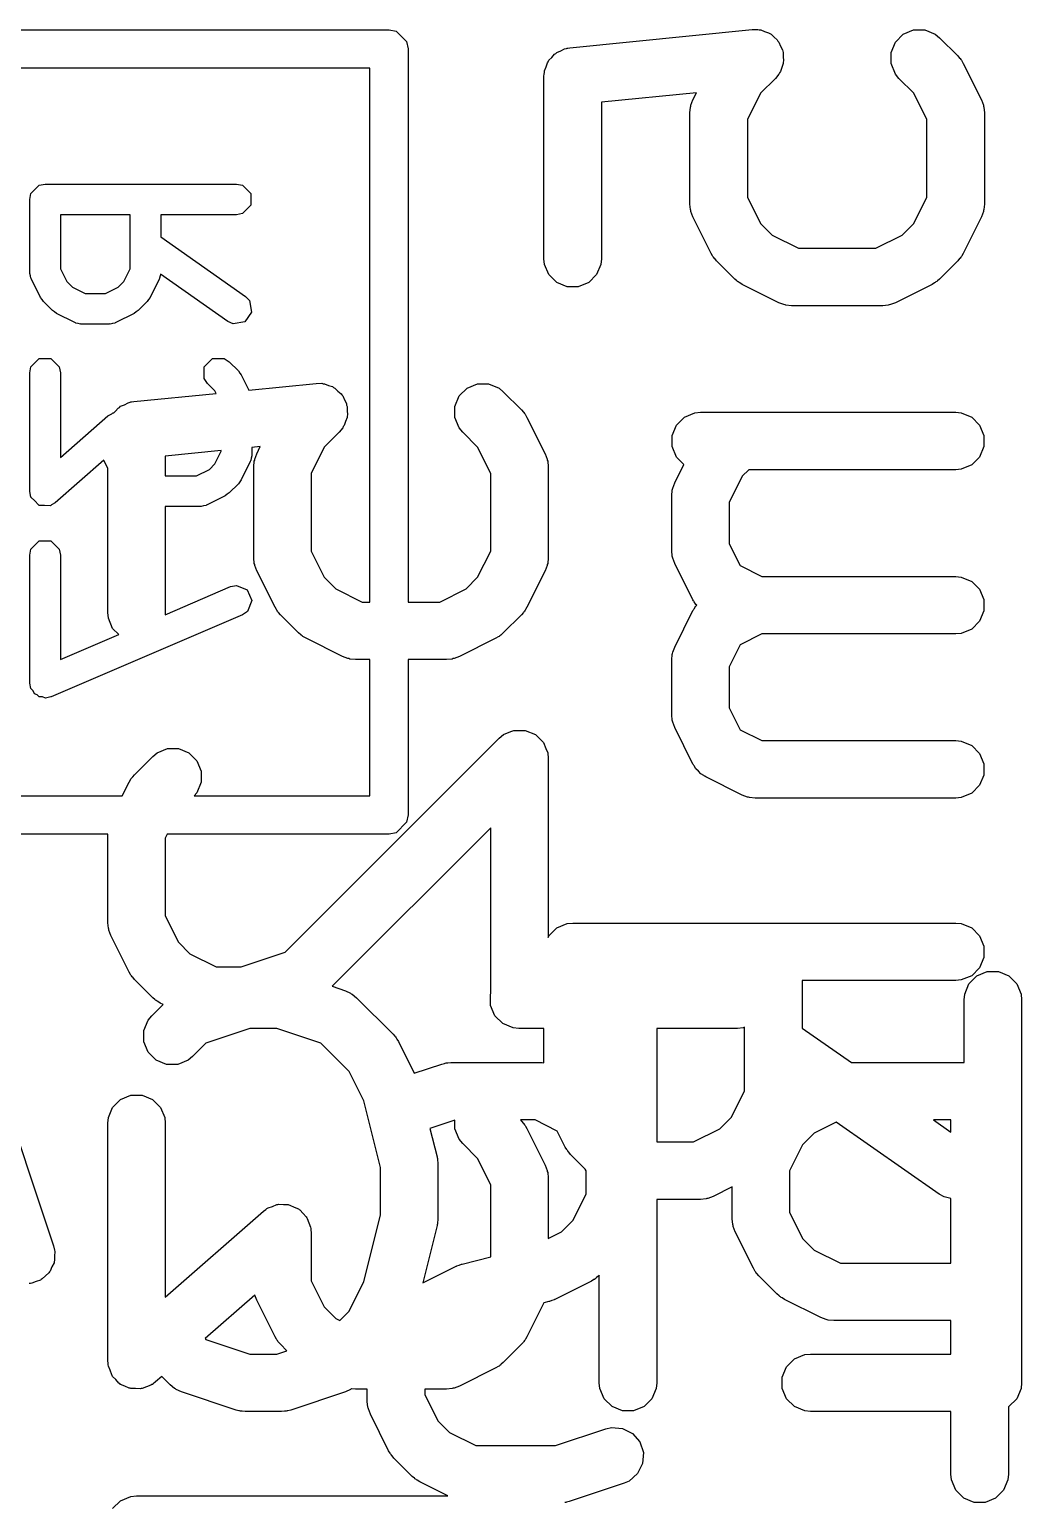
# Model space of a CAD drawing. Header units: inches. Extents: x -2.1 to 1.75, y 0.25 to 2.74.
# Drawn here: x 0.9576 to 1.0596, y 1.5725 to 1.7239 of the extents above; entities that cross this region are included whole.
import ezdxf

# ---------------------------------------------------------------- set-up
doc = ezdxf.new("R2010")
doc.units = ezdxf.units.IN
doc.header["$MEASUREMENT"] = 0
doc.layers.add('BLACK', color=250, linetype='CONTINUOUS')

msp = doc.modelspace()

# ---------------------------------------------------------------- linework, layer by layer
at = {"layer": 'BLACK', "linetype": 'CONTINUOUS'}
for p, q in [((0.94539, 1.72384), (0.99461, 1.72384)), ((0.99461, 1.72384), (0.99536, 1.72369)), ((0.99536, 1.72369), (0.99642, 1.72262)), ((1.0132, 1.722), (1.03195, 1.72387)), ((1.03195, 1.72387), (1.03253, 1.72387)), ((1.03253, 1.72387), (1.03267, 1.72383)), ((1.03267, 1.72383), (1.03282, 1.72383)), ((1.03282, 1.72383), (1.03322, 1.72366)), ((1.03322, 1.72366), (1.03363, 1.72354)), ((1.03363, 1.72354), (1.03375, 1.72344)), ((1.03375, 1.72344), (1.03388, 1.72339)), ((1.03388, 1.72339), (1.03419, 1.72308)), ((1.03419, 1.72308), (1.03452, 1.72281)), ((1.04666, 1.72257), (1.04748, 1.72339)), ((1.04748, 1.72339), (1.04854, 1.72383)), ((1.04854, 1.72383), (1.04969, 1.72383)), ((1.04969, 1.72383), (1.05076, 1.72339)), ((1.05076, 1.72339), (1.05121, 1.72302)), ((0.99642, 1.72262), (0.99657, 1.72187)), ((0.99657, 1.72187), (0.99657, 1.66501)), ((1.01186, 1.72151), (1.01226, 1.72168)), ((1.01226, 1.72168), (1.01264, 1.72188)), ((1.01264, 1.72188), (1.01285, 1.72193)), ((1.01285, 1.72193), (1.01292, 1.72195)), ((1.01292, 1.72195), (1.01299, 1.72195)), ((1.01299, 1.72195), (1.0132, 1.722)), ((1.03452, 1.72281), (1.03459, 1.72268)), ((1.03459, 1.72268), (1.0347, 1.72257)), ((1.0347, 1.72257), (1.03486, 1.72217)), ((1.03486, 1.72217), (1.03507, 1.72179)), ((1.03507, 1.72179), (1.03508, 1.72165)), ((1.03508, 1.72165), (1.03514, 1.72151)), ((1.04622, 1.72151), (1.04666, 1.72257)), ((1.05121, 1.72302), (1.05308, 1.72115)), ((1.01077, 1.72003), (1.01089, 1.72045)), ((1.01089, 1.72045), (1.01098, 1.72056)), ((1.01098, 1.72056), (1.01104, 1.7207)), ((1.01104, 1.7207), (1.01135, 1.721)), ((1.01135, 1.721), (1.01162, 1.72134)), ((1.01162, 1.72134), (1.01175, 1.72141)), ((1.01175, 1.72141), (1.01186, 1.72151)), ((1.03514, 1.72036), (1.03498, 1.71996)), ((1.03514, 1.72151), (1.03514, 1.72108)), ((1.03514, 1.72108), (1.03518, 1.72065)), ((1.03518, 1.72065), (1.03514, 1.72051)), ((1.03514, 1.72051), (1.03514, 1.72036)), ((1.04622, 1.72036), (1.04622, 1.72151)), ((1.04666, 1.71929), (1.04622, 1.72036)), ((1.05308, 1.72115), (1.05327, 1.72092)), ((1.05327, 1.72092), (1.05332, 1.72087)), ((1.05332, 1.72087), (1.05338, 1.72078)), ((1.05338, 1.72078), (1.05345, 1.7207)), ((1.05345, 1.7207), (1.05348, 1.72063)), ((1.05348, 1.72063), (1.05363, 1.72038)), ((1.05363, 1.72038), (1.05551, 1.71663)), ((0.99264, 1.7199), (0.94736, 1.7199)), ((0.99264, 1.66501), (0.99264, 1.7199)), ((1.01054, 1.71906), (1.01056, 1.71927)), ((1.01054, 1.70031), (1.01054, 1.71906)), ((1.01056, 1.71934), (1.01058, 1.71941)), ((1.01056, 1.71927), (1.01056, 1.71934)), ((1.01058, 1.71941), (1.0106, 1.71963)), ((1.0106, 1.71963), (1.01077, 1.72003)), ((1.03433, 1.71884), (1.0328, 1.71731)), ((1.0347, 1.71929), (1.03433, 1.71884)), ((1.03476, 1.71943), (1.0347, 1.71929)), ((1.03485, 1.71954), (1.03476, 1.71943)), ((1.03498, 1.71996), (1.03485, 1.71954)), ((1.04703, 1.71884), (1.04666, 1.71929)), ((1.04857, 1.71731), (1.04703, 1.71884)), ((1.02622, 1.71736), (1.01645, 1.71639)), ((1.02585, 1.71663), (1.02622, 1.71736)), ((1.0328, 1.71731), (1.03145, 1.71461)), ((1.04991, 1.71461), (1.04857, 1.71731)), ((1.01645, 1.71639), (1.01645, 1.70031)), ((1.02554, 1.71531), (1.0256, 1.71588)), ((1.0256, 1.71588), (1.02564, 1.71598)), ((1.02564, 1.71598), (1.02565, 1.71609)), ((1.02565, 1.71609), (1.02585, 1.71663)), ((1.05551, 1.71663), (1.05571, 1.71609)), ((1.05571, 1.71609), (1.05572, 1.71598)), ((1.05572, 1.71598), (1.05576, 1.71588)), ((1.05576, 1.71588), (1.05582, 1.71531)), ((1.02554, 1.70593), (1.02554, 1.71531)), ((1.03145, 1.71461), (1.03145, 1.70663)), ((1.04991, 1.70663), (1.04991, 1.71461)), ((1.05582, 1.71531), (1.05582, 1.70593)), ((0.95866, 1.70786), (0.95926, 1.70798)), ((0.95926, 1.70798), (0.97894, 1.70798)), ((0.97894, 1.70798), (0.97955, 1.70786)), ((0.95768, 1.7064), (0.9578, 1.70701)), ((0.9578, 1.70701), (0.95866, 1.70786)), ((0.97955, 1.70786), (0.9804, 1.70701)), ((0.9804, 1.70701), (0.9804, 1.7058)), ((1.03145, 1.70663), (1.0328, 1.70393)), ((1.04857, 1.70393), (1.04991, 1.70663)), ((0.95768, 1.6989), (0.95768, 1.7064)), ((0.97955, 1.70495), (0.97894, 1.70483)), ((0.9804, 1.7058), (0.97955, 1.70495)), ((1.0256, 1.70536), (1.02554, 1.70593)), ((1.02564, 1.70526), (1.0256, 1.70536)), ((1.02565, 1.70515), (1.02564, 1.70526)), ((1.02585, 1.70461), (1.02565, 1.70515)), ((1.05571, 1.70515), (1.05551, 1.70461)), ((1.05572, 1.70526), (1.05571, 1.70515)), ((1.05576, 1.70536), (1.05572, 1.70526)), ((1.05582, 1.70593), (1.05576, 1.70536)), ((0.96799, 1.70483), (0.96083, 1.70483)), ((0.96083, 1.70483), (0.96083, 1.69928)), ((0.96799, 1.69928), (0.96799, 1.70483)), ((0.97894, 1.70483), (0.97114, 1.70483)), ((0.97114, 1.70483), (0.97114, 1.70254)), ((1.02773, 1.70086), (1.02585, 1.70461)), ((1.0328, 1.70393), (1.03399, 1.70274)), ((1.04737, 1.70274), (1.04857, 1.70393)), ((1.05551, 1.70461), (1.05363, 1.70086)), ((0.97114, 1.70254), (0.97985, 1.69644)), ((1.03399, 1.70274), (1.03669, 1.70139)), ((1.04467, 1.70139), (1.04737, 1.70274)), ((1.02788, 1.70062), (1.02773, 1.70086)), ((1.02791, 1.70054), (1.02788, 1.70062)), ((1.02798, 1.70046), (1.02791, 1.70054)), ((1.02804, 1.70037), (1.02798, 1.70046)), ((1.0281, 1.70032), (1.02804, 1.70037)), ((1.03669, 1.70139), (1.04467, 1.70139)), ((1.05332, 1.70037), (1.05327, 1.70032)), ((1.05338, 1.70046), (1.05332, 1.70037)), ((1.05345, 1.70054), (1.05338, 1.70046)), ((1.05348, 1.70062), (1.05345, 1.70054)), ((1.05363, 1.70086), (1.05348, 1.70062)), ((0.9577, 1.69883), (0.95768, 1.6989)), ((0.96083, 1.69928), (0.96149, 1.69796)), ((0.96734, 1.69796), (0.96799, 1.69928)), ((1.0106, 1.69973), (1.01054, 1.70031)), ((1.01104, 1.69867), (1.0106, 1.69973)), ((1.01639, 1.69973), (1.01595, 1.69867)), ((1.01645, 1.70031), (1.01639, 1.69973)), ((1.02828, 1.7001), (1.0281, 1.70032)), ((1.03016, 1.69822), (1.02828, 1.7001)), ((1.05308, 1.7001), (1.05121, 1.69822)), ((1.05327, 1.70032), (1.05308, 1.7001)), ((0.95769, 1.69879), (0.9577, 1.69883)), ((0.95775, 1.69855), (0.95769, 1.69879)), ((0.9578, 1.6983), (0.95775, 1.69855)), ((0.95783, 1.69828), (0.9578, 1.6983)), ((0.95785, 1.6982), (0.95783, 1.69828)), ((0.95879, 1.69633), (0.95785, 1.6982)), ((0.96149, 1.69796), (0.96207, 1.69739)), ((0.96207, 1.69739), (0.96338, 1.69673)), ((0.96545, 1.69673), (0.96676, 1.69739)), ((0.96676, 1.69739), (0.96734, 1.69796)), ((0.97098, 1.6982), (0.97004, 1.69633)), ((0.971, 1.69828), (0.97098, 1.6982)), ((0.97102, 1.6983), (0.971, 1.69828)), ((0.97107, 1.69855), (0.97102, 1.6983)), ((0.97112, 1.69871), (0.97107, 1.69855)), ((0.97804, 1.69386), (0.97112, 1.69871)), ((1.01186, 1.69786), (1.01104, 1.69867)), ((1.01292, 1.69741), (1.01186, 1.69786)), ((1.01407, 1.69741), (1.01292, 1.69741)), ((1.01514, 1.69786), (1.01407, 1.69741)), ((1.01595, 1.69867), (1.01514, 1.69786)), ((1.03038, 1.69804), (1.03016, 1.69822)), ((1.03043, 1.69798), (1.03038, 1.69804)), ((1.03052, 1.69792), (1.03043, 1.69798)), ((1.0306, 1.69786), (1.03052, 1.69792)), ((1.03068, 1.69783), (1.0306, 1.69786)), ((1.03092, 1.69767), (1.03068, 1.69783)), ((1.03467, 1.69579), (1.03092, 1.69767)), ((1.05044, 1.69767), (1.04669, 1.69579)), ((1.05069, 1.69783), (1.05044, 1.69767)), ((1.05076, 1.69786), (1.05069, 1.69783)), ((1.05084, 1.69792), (1.05076, 1.69786)), ((1.05093, 1.69798), (1.05084, 1.69792)), ((1.05098, 1.69804), (1.05093, 1.69798)), ((1.05121, 1.69822), (1.05098, 1.69804)), ((0.95894, 1.69613), (0.95879, 1.69633)), ((0.95908, 1.69592), (0.95894, 1.69613)), ((0.96002, 1.69498), (0.95908, 1.69592)), ((0.96338, 1.69673), (0.96545, 1.69673)), ((0.96975, 1.69592), (0.96881, 1.69498)), ((0.96989, 1.69613), (0.96975, 1.69592)), ((0.97004, 1.69633), (0.96989, 1.69613)), ((0.97985, 1.69644), (0.98027, 1.696)), ((0.98027, 1.696), (0.98048, 1.69481)), ((0.96023, 1.69484), (0.96002, 1.69498)), ((0.96043, 1.69468), (0.96023, 1.69484)), ((0.9623, 1.69375), (0.96043, 1.69468)), ((0.9684, 1.69468), (0.96652, 1.69375)), ((0.9686, 1.69484), (0.9684, 1.69468)), ((0.96881, 1.69498), (0.9686, 1.69484)), ((0.98048, 1.69481), (0.97979, 1.69383)), ((1.03521, 1.69559), (1.03467, 1.69579)), ((1.03532, 1.69558), (1.03521, 1.69559)), ((1.03542, 1.69554), (1.03532, 1.69558)), ((1.03599, 1.69548), (1.03542, 1.69554)), ((1.04537, 1.69548), (1.03599, 1.69548)), ((1.04594, 1.69554), (1.04537, 1.69548)), ((1.04604, 1.69558), (1.04594, 1.69554)), ((1.04615, 1.69559), (1.04604, 1.69558)), ((1.04669, 1.69579), (1.04615, 1.69559)), ((0.96238, 1.69373), (0.9623, 1.69375)), ((0.9624, 1.6937), (0.96238, 1.69373)), ((0.96265, 1.69365), (0.9624, 1.6937)), ((0.9629, 1.69358), (0.96265, 1.69365)), ((0.96293, 1.6936), (0.9629, 1.69358)), ((0.96301, 1.69358), (0.96293, 1.6936)), ((0.96582, 1.69358), (0.96301, 1.69358)), ((0.9659, 1.6936), (0.96582, 1.69358)), ((0.96593, 1.69358), (0.9659, 1.6936)), ((0.96617, 1.69365), (0.96593, 1.69358)), ((0.96642, 1.6937), (0.96617, 1.69365)), ((0.96645, 1.69373), (0.96642, 1.6937)), ((0.96652, 1.69375), (0.96645, 1.69373)), ((0.9786, 1.69362), (0.97804, 1.69386)), ((0.97979, 1.69383), (0.9786, 1.69362)), ((0.9578, 1.6892), (0.95866, 1.69005)), ((0.95866, 1.69005), (0.95986, 1.69005)), ((0.95986, 1.69005), (0.96071, 1.6892)), ((0.97561, 1.6892), (0.97647, 1.69005)), ((0.97647, 1.69005), (0.97767, 1.69005)), ((0.97767, 1.69005), (0.97818, 1.68971)), ((0.95768, 1.68859), (0.9578, 1.6892)), ((0.95768, 1.67641), (0.95768, 1.68859)), ((0.96071, 1.6892), (0.96083, 1.68859)), ((0.96083, 1.68859), (0.96083, 1.67988)), ((0.97561, 1.68799), (0.97561, 1.6892)), ((0.97818, 1.68971), (0.97912, 1.68877)), ((0.97912, 1.68877), (0.97926, 1.68856)), ((0.97926, 1.68856), (0.97941, 1.68836)), ((0.97941, 1.68836), (0.98019, 1.6868)), ((0.97595, 1.68748), (0.97561, 1.68799)), ((0.97671, 1.68672), (0.97595, 1.68748)), ((0.97684, 1.68647), (0.97671, 1.68672)), ((0.98019, 1.6868), (0.98711, 1.68749)), ((0.98711, 1.68749), (0.98769, 1.6875)), ((0.98769, 1.6875), (0.98783, 1.68745)), ((0.98783, 1.68745), (0.98798, 1.68745)), ((0.98798, 1.68745), (0.98838, 1.68729)), ((0.98838, 1.68729), (0.98879, 1.68716)), ((0.98879, 1.68716), (0.98891, 1.68707)), ((0.98891, 1.68707), (0.98904, 1.68701)), ((0.98904, 1.68701), (0.98935, 1.68671)), ((1.00182, 1.6862), (1.00263, 1.68701)), ((1.00263, 1.68701), (1.0037, 1.68745)), ((1.0037, 1.68745), (1.00485, 1.68745)), ((1.00485, 1.68745), (1.00592, 1.68701)), ((1.00592, 1.68701), (1.00636, 1.68664)), ((0.96701, 1.68514), (0.96741, 1.6853)), ((0.96741, 1.6853), (0.96779, 1.68551)), ((0.96779, 1.68551), (0.96801, 1.68555)), ((0.96801, 1.68555), (0.96808, 1.68558)), ((0.96808, 1.68558), (0.96815, 1.68558)), ((0.96815, 1.68558), (0.96836, 1.68562)), ((0.96836, 1.68562), (0.97684, 1.68647)), ((0.98935, 1.68671), (0.98968, 1.68643)), ((0.98968, 1.68643), (0.98975, 1.6863)), ((0.98975, 1.6863), (0.98986, 1.6862)), ((0.98986, 1.6862), (0.99002, 1.6858)), ((0.99002, 1.6858), (0.99023, 1.68542)), ((0.99023, 1.68542), (0.99024, 1.68527)), ((0.99024, 1.68527), (0.9903, 1.68513)), ((1.00138, 1.68513), (1.00182, 1.6862)), ((1.00636, 1.68664), (1.00824, 1.68477)), ((0.96083, 1.67988), (0.96572, 1.68415)), ((0.96572, 1.68415), (0.96611, 1.68438)), ((0.96611, 1.68438), (0.96615, 1.68442)), ((0.96615, 1.68442), (0.96619, 1.68442)), ((0.96619, 1.68442), (0.96625, 1.68446)), ((0.96625, 1.68446), (0.96633, 1.68446)), ((0.96633, 1.68446), (0.9665, 1.68463)), ((0.9665, 1.68463), (0.96678, 1.68496)), ((0.96678, 1.68496), (0.96691, 1.68503)), ((0.96691, 1.68503), (0.96701, 1.68514)), ((0.9903, 1.68398), (0.99013, 1.68358)), ((0.9903, 1.68513), (0.9903, 1.6847)), ((0.9903, 1.6847), (0.99034, 1.68427)), ((0.99034, 1.68427), (0.9903, 1.68413)), ((0.9903, 1.68413), (0.9903, 1.68398)), ((1.00138, 1.68398), (1.00138, 1.68513)), ((1.00182, 1.68292), (1.00138, 1.68398)), ((1.00824, 1.68477), (1.00842, 1.68454)), ((1.00842, 1.68454), (1.00848, 1.68449)), ((1.00848, 1.68449), (1.00854, 1.6844)), ((1.00854, 1.6844), (1.0086, 1.68432)), ((1.0086, 1.68432), (1.00863, 1.68425)), ((1.00863, 1.68425), (1.00879, 1.684)), ((1.00879, 1.684), (1.01067, 1.68025)), ((1.02417, 1.6832), (1.02498, 1.68402)), ((1.02498, 1.68402), (1.02604, 1.68446)), ((1.02604, 1.68446), (1.02662, 1.68452)), ((1.02662, 1.68452), (1.05287, 1.68452)), ((1.05287, 1.68452), (1.05344, 1.68446)), ((1.05344, 1.68446), (1.05451, 1.68402)), ((1.05451, 1.68402), (1.05532, 1.6832)), ((0.98949, 1.68247), (0.98795, 1.68093)), ((0.98986, 1.68292), (0.98949, 1.68247)), ((0.98991, 1.68305), (0.98986, 1.68292)), ((0.99001, 1.68317), (0.98991, 1.68305)), ((0.99013, 1.68358), (0.99001, 1.68317)), ((1.00219, 1.68247), (1.00182, 1.68292)), ((1.00372, 1.68093), (1.00219, 1.68247)), ((1.02372, 1.68214), (1.02417, 1.6832)), ((1.05532, 1.6832), (1.05576, 1.68214)), ((0.98138, 1.68099), (0.98052, 1.6809)), ((0.98052, 1.6809), (0.98052, 1.68016)), ((0.98101, 1.68025), (0.98138, 1.68099)), ((0.98795, 1.68093), (0.98661, 1.67824)), ((1.00507, 1.67824), (1.00372, 1.68093)), ((1.02372, 1.68099), (1.02372, 1.68214)), ((1.02417, 1.67992), (1.02372, 1.68099)), ((1.05576, 1.68099), (1.05532, 1.67992)), ((1.05576, 1.68214), (1.05576, 1.68099)), ((0.96529, 1.6796), (0.96029, 1.67522)), ((0.9653, 1.67955), (0.96529, 1.6796)), ((0.96533, 1.67953), (0.9653, 1.67955)), ((0.96535, 1.67945), (0.96533, 1.67953)), ((0.9657, 1.67875), (0.96535, 1.67945)), ((0.97737, 1.68059), (0.97161, 1.68001)), ((0.97161, 1.68001), (0.97161, 1.67798)), ((0.97614, 1.67864), (0.97671, 1.67921)), ((0.97671, 1.67921), (0.97737, 1.68053)), ((0.97737, 1.68053), (0.97737, 1.68059)), ((0.98035, 1.67945), (0.97941, 1.67758)), ((0.98037, 1.67953), (0.98035, 1.67945)), ((0.9804, 1.67955), (0.98037, 1.67953)), ((0.98045, 1.6798), (0.9804, 1.67955)), ((0.98051, 1.68004), (0.98045, 1.6798)), ((0.98052, 1.68016), (0.9805, 1.68008)), ((0.9805, 1.68008), (0.98051, 1.68004)), ((0.9807, 1.67893), (0.98076, 1.67951)), ((0.98076, 1.67951), (0.9808, 1.67961)), ((0.9808, 1.67971), (0.98101, 1.68025)), ((0.9808, 1.67961), (0.9808, 1.67971)), ((1.01067, 1.68025), (1.01087, 1.67971)), ((1.01087, 1.67971), (1.01088, 1.67961)), ((1.01088, 1.67961), (1.01092, 1.67951)), ((1.01092, 1.67951), (1.01098, 1.67893)), ((1.02398, 1.67726), (1.02493, 1.67916)), ((1.02493, 1.67916), (1.02417, 1.67992)), ((1.05532, 1.67992), (1.05451, 1.67911)), ((0.9657, 1.66393), (0.9657, 1.67875)), ((0.97161, 1.67798), (0.97482, 1.67798)), ((0.97482, 1.67798), (0.97614, 1.67864)), ((0.9807, 1.66956), (0.9807, 1.67893)), ((0.98661, 1.67824), (0.98661, 1.67026)), ((1.00507, 1.67026), (1.00507, 1.67824)), ((1.01098, 1.67893), (1.01098, 1.66956)), ((1.03092, 1.67794), (1.02957, 1.67524)), ((1.03159, 1.67861), (1.03092, 1.67794)), ((1.05287, 1.67861), (1.03159, 1.67861)), ((1.05344, 1.67867), (1.05287, 1.67861)), ((1.05451, 1.67911), (1.05344, 1.67867)), ((0.95777, 1.67597), (0.95768, 1.67641)), ((0.97818, 1.67623), (0.97797, 1.67609)), ((0.97912, 1.67717), (0.97818, 1.67623)), ((0.97926, 1.67738), (0.97912, 1.67717)), ((0.97941, 1.67758), (0.97926, 1.67738)), ((1.02367, 1.67594), (1.02372, 1.67651)), ((1.02372, 1.67651), (1.02376, 1.67661)), ((1.02376, 1.67661), (1.02377, 1.67672)), ((1.02377, 1.67672), (1.02398, 1.67726)), ((0.95777, 1.6759), (0.95777, 1.67597)), ((0.95779, 1.67588), (0.95777, 1.6759)), ((0.9578, 1.6758), (0.95779, 1.67588)), ((0.95819, 1.67541), (0.9578, 1.6758)), ((0.95856, 1.675), (0.95819, 1.67541)), ((0.95862, 1.67499), (0.95856, 1.675)), ((0.95866, 1.67495), (0.95862, 1.67499)), ((0.95921, 1.67495), (0.95866, 1.67495)), ((0.95976, 1.67492), (0.95921, 1.67495)), ((0.95983, 1.67495), (0.95976, 1.67492)), ((0.95986, 1.67495), (0.95983, 1.67495)), ((0.95991, 1.675), (0.95986, 1.67495)), ((0.96029, 1.67522), (0.95991, 1.675)), ((0.97519, 1.67483), (0.97161, 1.67483)), ((0.97161, 1.67483), (0.97161, 1.66393)), ((0.97527, 1.67485), (0.97519, 1.67483)), ((0.9753, 1.67484), (0.97527, 1.67485)), ((0.97555, 1.6749), (0.9753, 1.67484)), ((0.9758, 1.67495), (0.97555, 1.6749)), ((0.97582, 1.67498), (0.9758, 1.67495)), ((0.9759, 1.675), (0.97582, 1.67498)), ((0.97777, 1.67594), (0.9759, 1.675)), ((0.97797, 1.67609), (0.97777, 1.67594)), ((1.02367, 1.67031), (1.02367, 1.67594)), ((1.02957, 1.67524), (1.02957, 1.67101)), ((0.95768, 1.66985), (0.9578, 1.67045)), ((0.9578, 1.67045), (0.95866, 1.6713)), ((0.95866, 1.6713), (0.95986, 1.6713)), ((0.95986, 1.6713), (0.96071, 1.67045)), ((0.96071, 1.67045), (0.96083, 1.66985)), ((0.98661, 1.67026), (0.98795, 1.66756)), ((1.00372, 1.66756), (1.00507, 1.67026)), ((1.02372, 1.66974), (1.02367, 1.67031)), ((1.02957, 1.67101), (1.0307, 1.66877)), ((0.95768, 1.65672), (0.95768, 1.66985)), ((0.96083, 1.66985), (0.96083, 1.65911)), ((0.98076, 1.66898), (0.9807, 1.66956)), ((0.9808, 1.66888), (0.98076, 1.66898)), ((0.9808, 1.66878), (0.9808, 1.66888)), ((0.98101, 1.66824), (0.9808, 1.66878)), ((1.01087, 1.66878), (1.01067, 1.66824)), ((1.01088, 1.66888), (1.01087, 1.66878)), ((1.01092, 1.66898), (1.01088, 1.66888)), ((1.01098, 1.66956), (1.01092, 1.66898)), ((1.02376, 1.66964), (1.02372, 1.66974)), ((1.02377, 1.66953), (1.02376, 1.66964)), ((1.02398, 1.66899), (1.02377, 1.66953)), ((1.02585, 1.66524), (1.02398, 1.66899)), ((1.0307, 1.66877), (1.03294, 1.66764)), ((0.98289, 1.66449), (0.98101, 1.66824)), ((0.98795, 1.66756), (0.98915, 1.66636)), ((1.00253, 1.66636), (1.00372, 1.66756)), ((1.01067, 1.66824), (1.00879, 1.66449)), ((1.03294, 1.66764), (1.05287, 1.66764)), ((1.05287, 1.66764), (1.05344, 1.66759)), ((1.05344, 1.66759), (1.05451, 1.66714)), ((1.05451, 1.66714), (1.05532, 1.66633)), ((0.97159, 1.66372), (0.97832, 1.66661)), ((0.97832, 1.66661), (0.97892, 1.66673)), ((0.97892, 1.66673), (0.98004, 1.66629)), ((0.98004, 1.66629), (0.98052, 1.66518)), ((0.98915, 1.66636), (0.99185, 1.66501)), ((0.99983, 1.66501), (1.00253, 1.66636)), ((1.05532, 1.66633), (1.05576, 1.66527)), ((0.98007, 1.66406), (0.97956, 1.66371)), ((0.98052, 1.66518), (0.98007, 1.66406)), ((0.98304, 1.66424), (0.98289, 1.66449)), ((0.98307, 1.66417), (0.98304, 1.66424)), ((0.98314, 1.66409), (0.98307, 1.66417)), ((0.98319, 1.664), (0.98314, 1.66409)), ((0.99185, 1.66501), (0.99264, 1.66501)), ((0.99657, 1.66501), (0.99983, 1.66501)), ((1.00854, 1.66409), (1.00848, 1.664)), ((1.0086, 1.66417), (1.00854, 1.66409)), ((1.00863, 1.66424), (1.0086, 1.66417)), ((1.00879, 1.66449), (1.00863, 1.66424)), ((1.02398, 1.66039), (1.02585, 1.66414)), ((1.02591, 1.66515), (1.02585, 1.66524)), ((1.02585, 1.66414), (1.02591, 1.66423)), ((1.02593, 1.6651), (1.02591, 1.66515)), ((1.02591, 1.66423), (1.02593, 1.66428)), ((1.02598, 1.66505), (1.02593, 1.6651)), ((1.02593, 1.66428), (1.02598, 1.66433)), ((1.02616, 1.66475), (1.02598, 1.66505)), ((1.02598, 1.66433), (1.02616, 1.66463)), ((1.02624, 1.66469), (1.02616, 1.66475)), ((1.02616, 1.66463), (1.02624, 1.66469)), ((1.05576, 1.66411), (1.05532, 1.66305)), ((1.05576, 1.66527), (1.05576, 1.66411)), ((0.97956, 1.66371), (0.95988, 1.65527)), ((0.96576, 1.66336), (0.9657, 1.66393)), ((0.9662, 1.66229), (0.96576, 1.66336)), ((0.97161, 1.66393), (0.97159, 1.66372)), ((0.98325, 1.66395), (0.98319, 1.664)), ((0.98344, 1.66372), (0.98325, 1.66395)), ((0.98531, 1.66185), (0.98344, 1.66372)), ((1.00824, 1.66372), (1.00636, 1.66185)), ((1.00842, 1.66395), (1.00824, 1.66372)), ((1.00848, 1.664), (1.00842, 1.66395)), ((1.05532, 1.66305), (1.05451, 1.66223)), ((0.96083, 1.65911), (0.96682, 1.66168)), ((0.96682, 1.66168), (0.9662, 1.66229)), ((0.98554, 1.66166), (0.98531, 1.66185)), ((0.98559, 1.6616), (0.98554, 1.66166)), ((0.98568, 1.66155), (0.98559, 1.6616)), ((0.98576, 1.66148), (0.98568, 1.66155)), ((0.98583, 1.66145), (0.98576, 1.66148)), ((0.98608, 1.66129), (0.98583, 1.66145)), ((0.98983, 1.65942), (0.98608, 1.66129)), ((1.0056, 1.66129), (1.00185, 1.65942)), ((1.00584, 1.66145), (1.0056, 1.66129)), ((1.00592, 1.66148), (1.00584, 1.66145)), ((1.006, 1.66155), (1.00592, 1.66148)), ((1.00609, 1.6616), (1.006, 1.66155)), ((1.00614, 1.66166), (1.00609, 1.6616)), ((1.00636, 1.66185), (1.00614, 1.66166)), ((1.03294, 1.66174), (1.0307, 1.66061)), ((1.05287, 1.66174), (1.03294, 1.66174)), ((1.05344, 1.66179), (1.05287, 1.66174)), ((1.05451, 1.66223), (1.05344, 1.66179)), ((1.02367, 1.65907), (1.02372, 1.65964)), ((1.02372, 1.65964), (1.02376, 1.65974)), ((1.02376, 1.65974), (1.02377, 1.65985)), ((1.02377, 1.65985), (1.02398, 1.66039)), ((1.0307, 1.66061), (1.02957, 1.65837)), ((0.99037, 1.65921), (0.98983, 1.65942)), ((0.99048, 1.6592), (0.99037, 1.65921)), ((0.99058, 1.65916), (0.99048, 1.6592)), ((0.99115, 1.65911), (0.99058, 1.65916)), ((0.99264, 1.65911), (0.99115, 1.65911)), ((0.99264, 1.6451), (0.99264, 1.65911)), ((1.00053, 1.65911), (0.99657, 1.65911)), ((0.99657, 1.65911), (0.99657, 1.64313)), ((1.0011, 1.65916), (1.00053, 1.65911)), ((1.0012, 1.6592), (1.0011, 1.65916)), ((1.00131, 1.65921), (1.0012, 1.6592)), ((1.00185, 1.65942), (1.00131, 1.65921)), ((1.02367, 1.65344), (1.02367, 1.65907)), ((1.02957, 1.65837), (1.02957, 1.65414)), ((0.95769, 1.65671), (0.95768, 1.65672)), ((0.95768, 1.6567), (0.95769, 1.65671)), ((0.95769, 1.65669), (0.95768, 1.6567)), ((0.9578, 1.65612), (0.95769, 1.65669)), ((0.95803, 1.65589), (0.9578, 1.65612)), ((0.95816, 1.65559), (0.95803, 1.65589)), ((0.95844, 1.65548), (0.95816, 1.65559)), ((0.95866, 1.65527), (0.95844, 1.65548)), ((0.95898, 1.65527), (0.95866, 1.65527)), ((0.95928, 1.65515), (0.95898, 1.65527)), ((0.95984, 1.65527), (0.95928, 1.65515)), ((0.95986, 1.65527), (0.95984, 1.65527)), ((0.95987, 1.65527), (0.95986, 1.65527)), ((0.95988, 1.65527), (0.95987, 1.65527)), ((1.02372, 1.65287), (1.02367, 1.65344)), ((1.02957, 1.65414), (1.0307, 1.65189)), ((1.02376, 1.65277), (1.02372, 1.65287)), ((1.02377, 1.65266), (1.02376, 1.65277)), ((1.02398, 1.65212), (1.02377, 1.65266)), ((1.02585, 1.64837), (1.02398, 1.65212)), ((0.98393, 1.62902), (1.00594, 1.65102)), ((1.00594, 1.65102), (1.00638, 1.65139)), ((1.00638, 1.65139), (1.00714, 1.6517)), ((1.00714, 1.6517), (1.00745, 1.65183)), ((1.00745, 1.65183), (1.0086, 1.65183)), ((1.0086, 1.65183), (1.00966, 1.65139)), ((1.00966, 1.65139), (1.01048, 1.65058)), ((1.01048, 1.65058), (1.01074, 1.64996)), ((1.0307, 1.65189), (1.03294, 1.65077)), ((1.03294, 1.65077), (1.05287, 1.65077)), ((1.05287, 1.65077), (1.05344, 1.65071)), ((1.05344, 1.65071), (1.05451, 1.65027)), ((0.96844, 1.64727), (0.97032, 1.64915)), ((0.97032, 1.64915), (0.97076, 1.64952)), ((0.97076, 1.64952), (0.97183, 1.64996)), ((0.97183, 1.64996), (0.97298, 1.64996)), ((0.97298, 1.64996), (0.97404, 1.64952)), ((0.97404, 1.64952), (0.97486, 1.6487)), ((1.01074, 1.64996), (1.01092, 1.64951)), ((1.01092, 1.64951), (1.01098, 1.64894)), ((1.01098, 1.64894), (1.01098, 1.63055)), ((1.05451, 1.65027), (1.05532, 1.64946)), ((1.05532, 1.64946), (1.05576, 1.64839)), ((0.97486, 1.6487), (0.9753, 1.64764)), ((0.9753, 1.64764), (0.9753, 1.64649)), ((1.02591, 1.64827), (1.02585, 1.64837)), ((1.02593, 1.64823), (1.02591, 1.64827)), ((1.02598, 1.64817), (1.02593, 1.64823)), ((1.02616, 1.64788), (1.02598, 1.64817)), ((1.02644, 1.64764), (1.02616, 1.64788)), ((1.02668, 1.64736), (1.02644, 1.64764)), ((1.02698, 1.64718), (1.02668, 1.64736)), ((1.05576, 1.64839), (1.05576, 1.64724)), ((0.96718, 1.6451), (0.96789, 1.64651)), ((0.96789, 1.64651), (0.96804, 1.64676)), ((0.96804, 1.64676), (0.96807, 1.64683)), ((0.96807, 1.64683), (0.96814, 1.64691)), ((0.96814, 1.64691), (0.9682, 1.647)), ((0.9682, 1.647), (0.96826, 1.64705)), ((0.96826, 1.64705), (0.96844, 1.64727)), ((0.9753, 1.64649), (0.97486, 1.64542)), ((1.02703, 1.64713), (1.02698, 1.64718)), ((1.02708, 1.64711), (1.02703, 1.64713)), ((1.02717, 1.64705), (1.02708, 1.64711)), ((1.03092, 1.64518), (1.02717, 1.64705)), ((1.05532, 1.64618), (1.05451, 1.64536)), ((1.05576, 1.64724), (1.05532, 1.64618)), ((0.94736, 1.6451), (0.96718, 1.6451)), ((0.97486, 1.64542), (0.97459, 1.6451)), ((0.97459, 1.6451), (0.99264, 1.6451)), ((1.03146, 1.64497), (1.03092, 1.64518)), ((1.03157, 1.64496), (1.03146, 1.64497)), ((1.03167, 1.64492), (1.03157, 1.64496)), ((1.03224, 1.64486), (1.03167, 1.64492)), ((1.05287, 1.64486), (1.03224, 1.64486)), ((1.05344, 1.64492), (1.05287, 1.64486)), ((1.05451, 1.64536), (1.05344, 1.64492)), ((0.99657, 1.64313), (0.99642, 1.64238)), ((1.00507, 1.64181), (0.98878, 1.62552)), ((0.99536, 1.64131), (0.99461, 1.64116)), ((0.99642, 1.64238), (0.99536, 1.64131)), ((1.00507, 1.62479), (1.00507, 1.64181)), ((0.9657, 1.64116), (0.94539, 1.64116)), ((0.9657, 1.63206), (0.9657, 1.64116)), ((0.97182, 1.64116), (0.97161, 1.64074)), ((0.97161, 1.64074), (0.97161, 1.63276)), ((0.99461, 1.64116), (0.97182, 1.64116)), ((0.97161, 1.63276), (0.97296, 1.63006)), ((0.96576, 1.63149), (0.9657, 1.63206)), ((0.9658, 1.63139), (0.96576, 1.63149)), ((0.96581, 1.63128), (0.9658, 1.63139)), ((0.96601, 1.63074), (0.96581, 1.63128)), ((0.96789, 1.62699), (0.96601, 1.63074)), ((1.01098, 1.63055), (1.01104, 1.63071)), ((1.01104, 1.63071), (1.01186, 1.63152)), ((1.01186, 1.63152), (1.01292, 1.63197)), ((1.01292, 1.63197), (1.0135, 1.63202)), ((1.0135, 1.63202), (1.05287, 1.63202)), ((1.05287, 1.63202), (1.05344, 1.63197)), ((1.05344, 1.63197), (1.05451, 1.63152)), ((1.05451, 1.63152), (1.05532, 1.63071)), ((1.05532, 1.63071), (1.05576, 1.62965)), ((0.97296, 1.63006), (0.97415, 1.62887)), ((1.05576, 1.62965), (1.05576, 1.62849)), ((0.97415, 1.62887), (0.97685, 1.62752)), ((0.97942, 1.62752), (0.98393, 1.62902)), ((1.05576, 1.62849), (1.05532, 1.62743)), ((0.95075, 1.62695), (0.96012, 1.59883)), ((0.96804, 1.62675), (0.96789, 1.62699)), ((0.96807, 1.62667), (0.96804, 1.62675)), ((0.96814, 1.62659), (0.96807, 1.62667)), ((0.9682, 1.6265), (0.96814, 1.62659)), ((0.96826, 1.62645), (0.9682, 1.6265)), ((0.96844, 1.62623), (0.96826, 1.62645)), ((0.97032, 1.62435), (0.96844, 1.62623)), ((0.97685, 1.62752), (0.97942, 1.62752)), ((1.05344, 1.62617), (1.05287, 1.62612)), ((1.05451, 1.62661), (1.05344, 1.62617)), ((1.05423, 1.62578), (1.05504, 1.6266)), ((1.05532, 1.62743), (1.05451, 1.62661)), ((1.05504, 1.6266), (1.05611, 1.62704)), ((1.05611, 1.62704), (1.05726, 1.62704)), ((1.05726, 1.62704), (1.05832, 1.6266)), ((1.05832, 1.6266), (1.05914, 1.62578)), ((0.98878, 1.62552), (0.99012, 1.62507)), ((0.99012, 1.62507), (0.99065, 1.62483)), ((0.99065, 1.62483), (0.99073, 1.62476)), ((0.99073, 1.62476), (0.99083, 1.62472)), ((0.99083, 1.62472), (0.99128, 1.62435)), ((1.00504, 1.62472), (1.00507, 1.62479)), ((1.00504, 1.62356), (1.00504, 1.62472)), ((1.05287, 1.62612), (1.03707, 1.62612)), ((1.03707, 1.62612), (1.03707, 1.62123)), ((1.05373, 1.62414), (1.05379, 1.62472)), ((1.05379, 1.62472), (1.05423, 1.62578)), ((1.05914, 1.62578), (1.05958, 1.62472)), ((1.05958, 1.62472), (1.05963, 1.62414)), ((0.97023, 1.62248), (0.97139, 1.62364)), ((0.97054, 1.62417), (0.97032, 1.62435)), ((0.97059, 1.62411), (0.97054, 1.62417)), ((0.97068, 1.62405), (0.97059, 1.62411)), ((0.97076, 1.62398), (0.97068, 1.62405)), ((0.97084, 1.62395), (0.97076, 1.62398)), ((0.97108, 1.6238), (0.97084, 1.62395)), ((0.97139, 1.62364), (0.97108, 1.6238)), ((0.99128, 1.62435), (0.99503, 1.6206)), ((1.00548, 1.6225), (1.00504, 1.62356)), ((1.05373, 1.61768), (1.05373, 1.62414)), ((1.05963, 1.62414), (1.05963, 1.58477)), ((0.96942, 1.62097), (0.96986, 1.62203)), ((0.96986, 1.62203), (0.97023, 1.62248)), ((1.0063, 1.62169), (1.00548, 1.6225)), ((1.00736, 1.62124), (1.0063, 1.62169)), ((0.96942, 1.61982), (0.96942, 1.62097)), ((0.9803, 1.62119), (0.97579, 1.61969)), ((0.98309, 1.62119), (0.9803, 1.62119)), ((0.9876, 1.61969), (0.98309, 1.62119)), ((0.99503, 1.6206), (0.99521, 1.62038)), ((0.99521, 1.62038), (0.99527, 1.62033)), ((0.99527, 1.62033), (0.99533, 1.62024)), ((0.99533, 1.62024), (0.99539, 1.62016)), ((0.99539, 1.62016), (0.99542, 1.62009)), ((1.00794, 1.62119), (1.00736, 1.62124)), ((1.01054, 1.62119), (1.00794, 1.62119)), ((1.01054, 1.61766), (1.01054, 1.62119)), ((1.03043, 1.62119), (1.02214, 1.62119)), ((1.02214, 1.62119), (1.02214, 1.60952)), ((1.03101, 1.62124), (1.03043, 1.62119)), ((1.03117, 1.62131), (1.03101, 1.62124)), ((1.03117, 1.61477), (1.03117, 1.62131)), ((1.03707, 1.62123), (1.04214, 1.61768)), ((0.96986, 1.61875), (0.96942, 1.61982)), ((0.97068, 1.61794), (0.96986, 1.61875)), ((0.97579, 1.61969), (0.97441, 1.6183)), ((0.99051, 1.61677), (0.9876, 1.61969)), ((0.99542, 1.62009), (0.99558, 1.61984)), ((0.99558, 1.61984), (0.9972, 1.61659)), ((0.97174, 1.6175), (0.97068, 1.61794)), ((0.97289, 1.6175), (0.97174, 1.6175)), ((0.97396, 1.61794), (0.97289, 1.6175)), ((0.97441, 1.6183), (0.97396, 1.61794)), ((0.9972, 1.61659), (1.00003, 1.61753)), ((1.00003, 1.61753), (1.00031, 1.6176)), ((1.00031, 1.6176), (1.00039, 1.61763)), ((1.00039, 1.61763), (1.00049, 1.61764)), ((1.00049, 1.61764), (1.00059, 1.61766)), ((1.00059, 1.61766), (1.00067, 1.61766)), ((1.00067, 1.61766), (1.00096, 1.61768)), ((1.00096, 1.61768), (1.01034, 1.61768)), ((1.01034, 1.61768), (1.01054, 1.61766)), ((1.04214, 1.61768), (1.05373, 1.61768)), ((0.99203, 1.61374), (0.99051, 1.61677)), ((0.96701, 1.6139), (0.96808, 1.61434)), ((0.96808, 1.61434), (0.96923, 1.61434)), ((0.96923, 1.61434), (0.97029, 1.6139)), ((1.02982, 1.61207), (1.03117, 1.61477)), ((0.96576, 1.61202), (0.9662, 1.61308)), ((0.9662, 1.61308), (0.96701, 1.6139)), ((0.97029, 1.6139), (0.97111, 1.61308)), ((0.97111, 1.61308), (0.97155, 1.61202)), ((0.99374, 1.6069), (0.99203, 1.61374)), ((0.9657, 1.61144), (0.96576, 1.61202)), ((0.9657, 1.58707), (0.9657, 1.61144)), ((0.97155, 1.61202), (0.97161, 1.61144)), ((0.97161, 1.61144), (0.97161, 1.59358)), ((1.00138, 1.61176), (0.99882, 1.61091)), ((1.00138, 1.61086), (1.00138, 1.61176)), ((1.00964, 1.61178), (1.00811, 1.61178)), ((1.00811, 1.61178), (1.00824, 1.61165)), ((1.00824, 1.61165), (1.00842, 1.61143)), ((1.00842, 1.61143), (1.00848, 1.61138)), ((1.00848, 1.61138), (1.00854, 1.61129)), ((1.00854, 1.61129), (1.0086, 1.61121)), ((1.0086, 1.61121), (1.00863, 1.61113)), ((1.00863, 1.61113), (1.00879, 1.61089)), ((1.01191, 1.61064), (1.00964, 1.61178)), ((1.02862, 1.61087), (1.02982, 1.61207)), ((1.04059, 1.61156), (1.03833, 1.61043)), ((1.05117, 1.60415), (1.04059, 1.61156)), ((1.05238, 1.61178), (1.05058, 1.61178)), ((1.05058, 1.61178), (1.05238, 1.61052)), ((1.05238, 1.61052), (1.05238, 1.61178)), ((0.99882, 1.61091), (0.99955, 1.60798)), ((1.00182, 1.6098), (1.00138, 1.61086)), ((1.00219, 1.60935), (1.00182, 1.6098)), ((1.00879, 1.61089), (1.01067, 1.60714)), ((1.01273, 1.609), (1.01191, 1.61064)), ((1.02214, 1.60952), (1.02592, 1.60952)), ((1.02592, 1.60952), (1.02862, 1.61087)), ((1.03833, 1.61043), (1.03713, 1.60923)), ((1.00372, 1.60782), (1.00219, 1.60935)), ((1.01289, 1.60875), (1.01273, 1.609)), ((1.01292, 1.60868), (1.01289, 1.60875)), ((1.01298, 1.6086), (1.01292, 1.60868)), ((1.01304, 1.60851), (1.01298, 1.6086)), ((1.0131, 1.60846), (1.01304, 1.60851)), ((1.01328, 1.60823), (1.0131, 1.60846)), ((1.01478, 1.60674), (1.01328, 1.60823)), ((1.03713, 1.60923), (1.03579, 1.60654)), ((0.99374, 1.60201), (0.99374, 1.6069)), ((0.99955, 1.60798), (0.99957, 1.60788)), ((0.99957, 1.60788), (0.99959, 1.60784)), ((0.99959, 1.60784), (0.99961, 1.60763)), ((0.99961, 1.60763), (0.99964, 1.60741)), ((0.99964, 1.60741), (0.99963, 1.60737)), ((0.99963, 1.60737), (0.99964, 1.60727)), ((0.99964, 1.60727), (0.99964, 1.60164)), ((1.00507, 1.60512), (1.00372, 1.60782)), ((1.01067, 1.60714), (1.01087, 1.6066)), ((1.01087, 1.6066), (1.01088, 1.60649)), ((1.01088, 1.60649), (1.01092, 1.60639)), ((1.01488, 1.60654), (1.01478, 1.60674)), ((1.01488, 1.60418), (1.01488, 1.60654)), ((1.03579, 1.60654), (1.03579, 1.60231)), ((1.00507, 1.59771), (1.00507, 1.60512)), ((1.01092, 1.60639), (1.01098, 1.60582)), ((1.01098, 1.60582), (1.01098, 1.59961)), ((1.01353, 1.60148), (1.01488, 1.60418)), ((1.02662, 1.60362), (1.02214, 1.60362)), ((1.02214, 1.60362), (1.02214, 1.58477)), ((1.0272, 1.60368), (1.02662, 1.60362)), ((1.02729, 1.60372), (1.0272, 1.60368)), ((1.0274, 1.60372), (1.02729, 1.60372)), ((1.02794, 1.60393), (1.0274, 1.60372)), ((1.02988, 1.6049), (1.02794, 1.60393)), ((1.02988, 1.60161), (1.02988, 1.6049)), ((1.05168, 1.60387), (1.05117, 1.60415)), ((1.05238, 1.60371), (1.05168, 1.60387)), ((1.05238, 1.59706), (1.05238, 1.60371)), ((0.97161, 1.59358), (0.98171, 1.60241)), ((0.98171, 1.60241), (0.98196, 1.60259)), ((0.98196, 1.60259), (0.98201, 1.60265)), ((0.98201, 1.60265), (0.98206, 1.60267)), ((0.98206, 1.60267), (0.98218, 1.60275)), ((0.98218, 1.60275), (0.98263, 1.6029)), ((0.98263, 1.6029), (0.98308, 1.60309)), ((0.98308, 1.60309), (0.98318, 1.60309)), ((0.98318, 1.60309), (0.98327, 1.60312)), ((0.98327, 1.60312), (0.98375, 1.60309)), ((0.98375, 1.60309), (0.98423, 1.60309)), ((0.98423, 1.60309), (0.98432, 1.60305)), ((0.98432, 1.60305), (0.98442, 1.60304)), ((0.98442, 1.60304), (0.98485, 1.60283)), ((0.98485, 1.60283), (0.98529, 1.60265)), ((0.98529, 1.60265), (0.98536, 1.60258)), ((0.98536, 1.60258), (0.98545, 1.60253)), ((0.98545, 1.60253), (0.98577, 1.60217)), ((0.98577, 1.60217), (0.98611, 1.60183)), ((0.99203, 1.59518), (0.99374, 1.60201)), ((1.03579, 1.60231), (1.03713, 1.59961)), ((0.98611, 1.60183), (0.98615, 1.60174)), ((0.98615, 1.60174), (0.98621, 1.60167)), ((0.98621, 1.60167), (0.98636, 1.60121)), ((0.98636, 1.60121), (0.98655, 1.60077)), ((0.98655, 1.60077), (0.98656, 1.60063)), ((0.98656, 1.60063), (0.98658, 1.60057)), ((0.98658, 1.60057), (0.98658, 1.6005)), ((0.98658, 1.6005), (0.98661, 1.60019)), ((0.99955, 1.60093), (0.99808, 1.59503)), ((0.99957, 1.60103), (0.99955, 1.60093)), ((0.99959, 1.60107), (0.99957, 1.60103)), ((0.99961, 1.60128), (0.99959, 1.60107)), ((0.99964, 1.6015), (0.99961, 1.60128)), ((0.99964, 1.60164), (0.99963, 1.60154)), ((0.99963, 1.60154), (0.99964, 1.6015)), ((1.01234, 1.60029), (1.01353, 1.60148)), ((1.02994, 1.60103), (1.02988, 1.60161)), ((1.02998, 1.60093), (1.02994, 1.60103)), ((1.02998, 1.60083), (1.02998, 1.60093)), ((1.03019, 1.60029), (1.02998, 1.60083)), ((0.98661, 1.60019), (0.98661, 1.59526)), ((1.01098, 1.59961), (1.01234, 1.60029)), ((1.03207, 1.59654), (1.03019, 1.60029)), ((1.03713, 1.59961), (1.03833, 1.59841)), ((0.96012, 1.59883), (0.96019, 1.59854)), ((0.96019, 1.59854), (0.96022, 1.59847)), ((0.96022, 1.59847), (0.96022, 1.59841)), ((0.96022, 1.59841), (0.96025, 1.59826)), ((0.96025, 1.59826), (0.96022, 1.59779)), ((0.96022, 1.59779), (0.96022, 1.59732)), ((1.00212, 1.59697), (1.00507, 1.59771)), ((1.03833, 1.59841), (1.04103, 1.59706)), ((0.95965, 1.59608), (0.95929, 1.59577)), ((0.9597, 1.59618), (0.95965, 1.59608)), ((0.95977, 1.59625), (0.9597, 1.59618)), ((0.95996, 1.59669), (0.95977, 1.59625)), ((0.96017, 1.59711), (0.95996, 1.59669)), ((0.96022, 1.59732), (0.96017, 1.59722)), ((0.96017, 1.59722), (0.96017, 1.59711)), ((0.99808, 1.59503), (1.00152, 1.59675)), ((1.00152, 1.59675), (1.00156, 1.59677)), ((1.00156, 1.59677), (1.00158, 1.59678)), ((1.00158, 1.59678), (1.00182, 1.59687)), ((1.00182, 1.59687), (1.00206, 1.59696)), ((1.00206, 1.59696), (1.00208, 1.59696)), ((1.00208, 1.59696), (1.00212, 1.59697)), ((1.03222, 1.59629), (1.03207, 1.59654)), ((1.03225, 1.59622), (1.03222, 1.59629)), ((1.03232, 1.59614), (1.03225, 1.59622)), ((1.03237, 1.59605), (1.03232, 1.59614)), ((1.03243, 1.596), (1.03237, 1.59605)), ((1.03262, 1.59577), (1.03243, 1.596)), ((1.04103, 1.59706), (1.05238, 1.59706)), ((0.95769, 1.59496), (0.95761, 1.59497)), ((0.95774, 1.59498), (0.95769, 1.59496)), ((0.9579, 1.595), (0.95774, 1.59498)), ((0.95833, 1.59518), (0.9579, 1.595)), ((0.95878, 1.59533), (0.95833, 1.59518)), ((0.95886, 1.5954), (0.95878, 1.59533)), ((0.95896, 1.59544), (0.95886, 1.5954)), ((0.95929, 1.59577), (0.95896, 1.59544)), ((0.98661, 1.59526), (0.98795, 1.59257)), ((0.99051, 1.59214), (0.99203, 1.59518)), ((1.01541, 1.59522), (1.01166, 1.59334)), ((1.01565, 1.59537), (1.01541, 1.59522)), ((1.01573, 1.5954), (1.01565, 1.59537)), ((1.01581, 1.59547), (1.01573, 1.5954)), ((1.0159, 1.59553), (1.01581, 1.59547)), ((1.01595, 1.59559), (1.0159, 1.59553)), ((1.01617, 1.59577), (1.01595, 1.59559)), ((1.01623, 1.59583), (1.01617, 1.59577)), ((1.01623, 1.58477), (1.01623, 1.59583)), ((1.03449, 1.5939), (1.03262, 1.59577)), ((0.98081, 1.59378), (0.9757, 1.58931)), ((0.98101, 1.59325), (0.98081, 1.59378)), ((0.98289, 1.5895), (0.98101, 1.59325)), ((1.01054, 1.59299), (1.00879, 1.5895)), ((1.01105, 1.59312), (1.01054, 1.59299)), ((1.01109, 1.59313), (1.01105, 1.59312)), ((1.01112, 1.59314), (1.01109, 1.59313)), ((1.01135, 1.59323), (1.01112, 1.59314)), ((1.0116, 1.59331), (1.01135, 1.59323)), ((1.01161, 1.59333), (1.0116, 1.59331)), ((1.01166, 1.59334), (1.01161, 1.59333)), ((1.03472, 1.59371), (1.03449, 1.5939)), ((1.03477, 1.59365), (1.03472, 1.59371)), ((1.03486, 1.5936), (1.03477, 1.59365)), ((1.03494, 1.59353), (1.03486, 1.5936)), ((1.03501, 1.5935), (1.03494, 1.59353)), ((1.03526, 1.59334), (1.03501, 1.5935)), ((1.03901, 1.59147), (1.03526, 1.59334)), ((0.98795, 1.59257), (0.98915, 1.59137)), ((0.98915, 1.59137), (0.98954, 1.59117)), ((0.98954, 1.59117), (0.99051, 1.59214)), ((1.03955, 1.59126), (1.03901, 1.59147)), ((1.03966, 1.59125), (1.03955, 1.59126)), ((1.03976, 1.59121), (1.03966, 1.59125)), ((1.04033, 1.59116), (1.03976, 1.59121)), ((1.05238, 1.59116), (1.04033, 1.59116)), ((1.05238, 1.58772), (1.05238, 1.59116)), ((0.9757, 1.58931), (0.97579, 1.58923)), ((0.97579, 1.58923), (0.9803, 1.58772)), ((0.98304, 1.58925), (0.98289, 1.5895)), ((0.98307, 1.58918), (0.98304, 1.58925)), ((0.98314, 1.5891), (0.98307, 1.58918)), ((0.98319, 1.58901), (0.98314, 1.5891)), ((0.98325, 1.58896), (0.98319, 1.58901)), ((0.98344, 1.58873), (0.98325, 1.58896)), ((0.98411, 1.58806), (0.98344, 1.58873)), ((1.00824, 1.58873), (1.00636, 1.58686)), ((1.00842, 1.58896), (1.00824, 1.58873)), ((1.00848, 1.58901), (1.00842, 1.58896)), ((1.00854, 1.5891), (1.00848, 1.58901)), ((1.0086, 1.58918), (1.00854, 1.5891)), ((1.00863, 1.58925), (1.0086, 1.58918)), ((1.00879, 1.5895), (1.00863, 1.58925)), ((0.96573, 1.58676), (0.9657, 1.58707)), ((0.9803, 1.58772), (0.98309, 1.58772)), ((0.98309, 1.58772), (0.98411, 1.58806)), ((1.00636, 1.58686), (1.00614, 1.58667)), ((1.03548, 1.58641), (1.03629, 1.58723)), ((1.03629, 1.58723), (1.03736, 1.58767)), ((1.03736, 1.58767), (1.03793, 1.58772)), ((1.03793, 1.58772), (1.05238, 1.58772)), ((0.96573, 1.58669), (0.96573, 1.58676)), ((0.96574, 1.58663), (0.96573, 1.58669)), ((0.96576, 1.58649), (0.96574, 1.58663)), ((0.96594, 1.58605), (0.96576, 1.58649)), ((0.9661, 1.5856), (0.96594, 1.58605)), ((0.96616, 1.58552), (0.9661, 1.5856)), ((0.9662, 1.58543), (0.96616, 1.58552)), ((0.96654, 1.58509), (0.9662, 1.58543)), ((0.97125, 1.58541), (0.9706, 1.58485)), ((0.9721, 1.58456), (0.97125, 1.58541)), ((1.0056, 1.5863), (1.00185, 1.58443)), ((1.00584, 1.58646), (1.0056, 1.5863)), ((1.00592, 1.58649), (1.00584, 1.58646)), ((1.006, 1.58655), (1.00592, 1.58649)), ((1.00609, 1.58661), (1.006, 1.58655)), ((1.00614, 1.58667), (1.00609, 1.58661)), ((1.03504, 1.58535), (1.03548, 1.58641)), ((1.03504, 1.58419), (1.03504, 1.58535)), ((0.96685, 1.58473), (0.96654, 1.58509)), ((0.96694, 1.58468), (0.96685, 1.58473)), ((0.96701, 1.58461), (0.96694, 1.58468)), ((0.96746, 1.58443), (0.96701, 1.58461)), ((0.96789, 1.58422), (0.96746, 1.58443)), ((0.96799, 1.58421), (0.96789, 1.58422)), ((0.96808, 1.58417), (0.96799, 1.58421)), ((0.96856, 1.58417), (0.96808, 1.58417)), ((0.96904, 1.58414), (0.96856, 1.58417)), ((0.96913, 1.58417), (0.96904, 1.58414)), ((0.96923, 1.58417), (0.96913, 1.58417)), ((0.96967, 1.58436), (0.96923, 1.58417)), ((0.97013, 1.58451), (0.96967, 1.58436)), ((0.97024, 1.58459), (0.97013, 1.58451)), ((0.97029, 1.58461), (0.97024, 1.58459)), ((0.97035, 1.58467), (0.97029, 1.58461)), ((0.9706, 1.58485), (0.97035, 1.58467)), ((0.97255, 1.58419), (0.9721, 1.58456)), ((0.97265, 1.58415), (0.97255, 1.58419)), ((0.97273, 1.58408), (0.97265, 1.58415)), ((0.97326, 1.58384), (0.97273, 1.58408)), ((0.97888, 1.58197), (0.97326, 1.58384)), ((0.99012, 1.58384), (0.9845, 1.58197)), ((0.99065, 1.58408), (0.99012, 1.58384)), ((0.99073, 1.58415), (0.99065, 1.58408)), ((0.99075, 1.58416), (0.99073, 1.58415)), ((0.99115, 1.58412), (0.99075, 1.58416)), ((0.99238, 1.58412), (0.99115, 1.58412)), ((0.99238, 1.58286), (0.99238, 1.58412)), ((1.00053, 1.58412), (0.99829, 1.58412)), ((0.99829, 1.58412), (0.99829, 1.58356)), ((1.0011, 1.58417), (1.00053, 1.58412)), ((1.0012, 1.58421), (1.0011, 1.58417)), ((1.00131, 1.58422), (1.0012, 1.58421)), ((1.00185, 1.58443), (1.00131, 1.58422)), ((1.01629, 1.58419), (1.01623, 1.58477)), ((1.01673, 1.58313), (1.01629, 1.58419)), ((1.02208, 1.58419), (1.02164, 1.58313)), ((1.02214, 1.58477), (1.02208, 1.58419)), ((1.03548, 1.58313), (1.03504, 1.58419)), ((1.05958, 1.58419), (1.05914, 1.58313)), ((1.05963, 1.58477), (1.05958, 1.58419)), ((0.99244, 1.58228), (0.99238, 1.58286)), ((0.99248, 1.58219), (0.99244, 1.58228)), ((0.99829, 1.58356), (0.99964, 1.58086)), ((1.01755, 1.58232), (1.01673, 1.58313)), ((1.01861, 1.58187), (1.01755, 1.58232)), ((1.02083, 1.58232), (1.01976, 1.58187)), ((1.02164, 1.58313), (1.02083, 1.58232)), ((1.03629, 1.58232), (1.03548, 1.58313)), ((1.03736, 1.58187), (1.03629, 1.58232)), ((1.05832, 1.58232), (1.05828, 1.5823)), ((1.05828, 1.5823), (1.05828, 1.57536)), ((1.05914, 1.58313), (1.05832, 1.58232)), ((0.97917, 1.5819), (0.97888, 1.58197)), ((0.97924, 1.58187), (0.97917, 1.5819)), ((0.97934, 1.58186), (0.97924, 1.58187)), ((0.97945, 1.58184), (0.97934, 1.58186)), ((0.97952, 1.58185), (0.97945, 1.58184)), ((0.97982, 1.58182), (0.97952, 1.58185)), ((0.98357, 1.58182), (0.97982, 1.58182)), ((0.98386, 1.58185), (0.98357, 1.58182)), ((0.98394, 1.58184), (0.98386, 1.58185)), ((0.98404, 1.58186), (0.98394, 1.58184)), ((0.98414, 1.58187), (0.98404, 1.58186)), ((0.98421, 1.5819), (0.98414, 1.58187)), ((0.9845, 1.58197), (0.98421, 1.5819)), ((0.99249, 1.58208), (0.99248, 1.58219)), ((0.9927, 1.58154), (0.99249, 1.58208)), ((0.99457, 1.57779), (0.9927, 1.58154)), ((0.99964, 1.58086), (1.00084, 1.57966)), ((1.01976, 1.58187), (1.01861, 1.58187)), ((1.03793, 1.58182), (1.03736, 1.58187)), ((1.05238, 1.58182), (1.03793, 1.58182)), ((1.05238, 1.57536), (1.05238, 1.58182)), ((1.00084, 1.57966), (1.00353, 1.57831)), ((1.01173, 1.57831), (1.0169, 1.58004)), ((1.0169, 1.58004), (1.01747, 1.58017)), ((1.01747, 1.58017), (1.01861, 1.58008)), ((1.01861, 1.58008), (1.01964, 1.57957)), ((1.01964, 1.57957), (1.0204, 1.5787)), ((0.99473, 1.57754), (0.99457, 1.57779)), ((1.00353, 1.57831), (1.01173, 1.57831)), ((1.0204, 1.5787), (1.02076, 1.57761)), ((0.99476, 1.57747), (0.99473, 1.57754)), ((0.99482, 1.57739), (0.99476, 1.57747)), ((0.99488, 1.5773), (0.99482, 1.57739)), ((0.99494, 1.57725), (0.99488, 1.5773)), ((0.99512, 1.57702), (0.99494, 1.57725)), ((0.997, 1.57515), (0.99512, 1.57702)), ((1.02068, 1.57646), (1.02017, 1.57543)), ((1.02076, 1.57761), (1.02068, 1.57646)), ((0.99723, 1.57496), (0.997, 1.57515)), ((0.99728, 1.5749), (0.99723, 1.57496)), ((0.99737, 1.57485), (0.99728, 1.5749)), ((0.99745, 1.57478), (0.99737, 1.57485)), ((0.99752, 1.57475), (0.99745, 1.57478)), ((0.99777, 1.5746), (0.99752, 1.57475)), ((1.02017, 1.57543), (1.0193, 1.57467)), ((1.05243, 1.57479), (1.05238, 1.57536)), ((1.05287, 1.57372), (1.05243, 1.57479)), ((1.05823, 1.57479), (1.05779, 1.57372)), ((1.05828, 1.57536), (1.05823, 1.57479)), ((1.00066, 1.57315), (0.99777, 1.5746)), ((1.01877, 1.57444), (1.01314, 1.57256)), ((1.0193, 1.57467), (1.01877, 1.57444)), ((1.05369, 1.57291), (1.05287, 1.57372)), ((1.05779, 1.57372), (1.05697, 1.57291)), ((0.9662, 1.57184), (0.96701, 1.57265)), ((0.96701, 1.57265), (0.96808, 1.57309)), ((0.96808, 1.57309), (0.96865, 1.57315)), ((0.96865, 1.57315), (1.00066, 1.57315)), ((1.01279, 1.57247), (1.01268, 1.57246)), ((1.01286, 1.5725), (1.01279, 1.57247)), ((1.01314, 1.57256), (1.01286, 1.5725)), ((1.05475, 1.57247), (1.05369, 1.57291)), ((1.05591, 1.57247), (1.05475, 1.57247)), ((1.05697, 1.57291), (1.05591, 1.57247))]:
    msp.add_line(p, q, dxfattribs=at)

doc.saveas('drawing.dxf')
